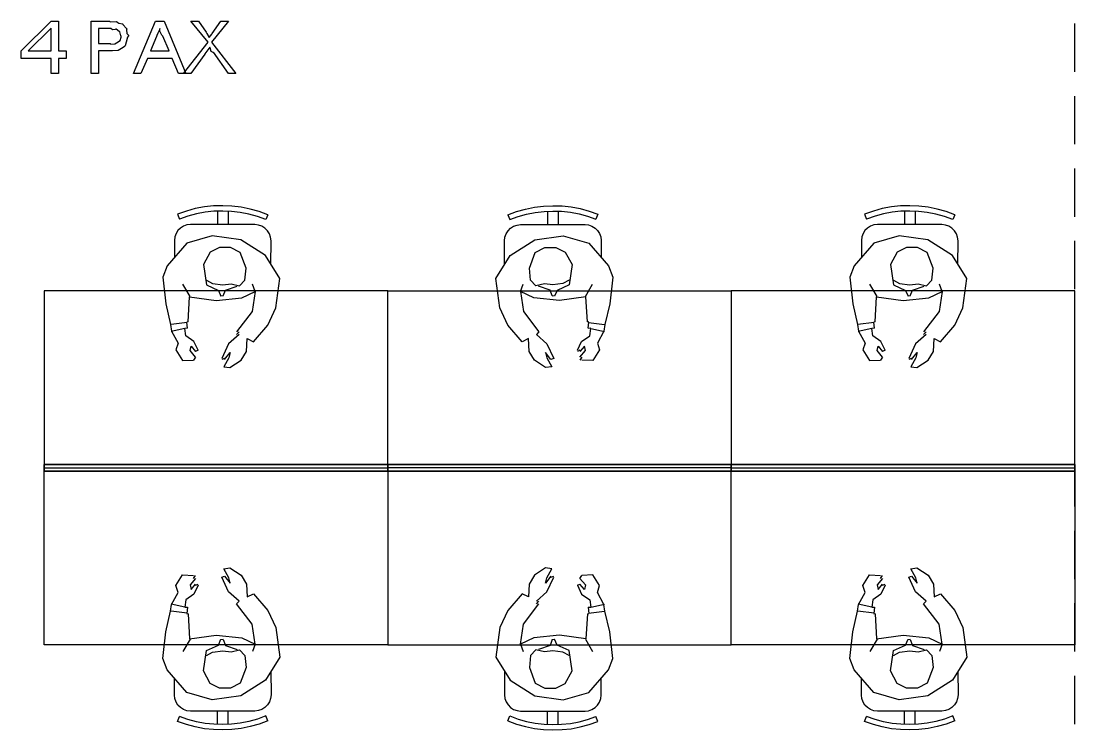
# Model space of a CAD drawing. Extents: x 0 to 23.4, y 0 to 16.5.
# Drawn here: x 4.078 to 5.367, y 5.792 to 6.659 of the extents above; entities that cross this region are included whole.
import ezdxf

# ---------------------------------------------------------------- set-up
doc = ezdxf.new("R2010")
doc.units = 0
doc.layers.get('0').update_dxf_attribs({"linetype": 'CONTINUOUS'})

msp = doc.modelspace()

# ---------------------------------------------------------------- linework, layer by layer
at = {"color": 0}
for points in [[(4.11513, 6.5944), (4.11513, 6.61263), (4.07844, 6.61263), (4.07844, 6.62196), (4.11513, 6.65842), (4.12424, 6.65842), (4.12424, 6.62196), (4.13336, 6.62196), (4.13336, 6.61263), (4.12424, 6.61263), (4.12424, 6.5944), (4.11513, 6.5944)], [(4.11513, 6.62196), (4.11513, 6.64996), (4.08713, 6.62196), (4.11513, 6.62196)], [(4.16396, 6.5944), (4.16396, 6.65842), (4.18653, 6.65842), (4.18718, 6.65771), (4.1951, 6.6581), (4.19564, 6.65799), (4.19553, 6.65776), (4.19808, 6.65582), (4.20253, 6.65533), (4.20301, 6.65494), (4.20296, 6.65419), (4.20747, 6.64953), (4.20779, 6.64887), (4.20736, 6.64768), (4.20779, 6.64339), (4.20975, 6.64133), (4.20975, 6.64063), (4.20861, 6.639), (4.20687, 6.63286), (4.20574, 6.62831), (4.20497, 6.62739), (4.20344, 6.62608), (4.19726, 6.62267), (4.19032, 6.62196), (4.18804, 6.62196), (4.17307, 6.62196), (4.17307, 6.5944), (4.16396, 6.5944)], [(4.17307, 6.63108), (4.18739, 6.63108), (4.18815, 6.63037), (4.19287, 6.63058), (4.19706, 6.63308), (4.1976, 6.63346), (4.1976, 6.63346), (4.19971, 6.63499), (4.20063, 6.63906), (4.20063, 6.6404), (4.20025, 6.64063), (4.199, 6.64551), (4.19868, 6.64583), (4.1984, 6.64561), (4.19456, 6.64876), (4.19412, 6.64887), (4.19336, 6.64828), (4.19011, 6.64763), (4.18804, 6.64931), (4.18739, 6.64931), (4.17307, 6.64931), (4.17307, 6.63108)], [(4.21593, 6.59446), (4.24262, 6.65847), (4.25325, 6.65847), (4.27994, 6.59446), (4.27083, 6.59446), (4.26303, 6.61268), (4.23286, 6.61268), (4.22504, 6.59446), (4.21593, 6.59446)], [(4.23654, 6.62201), (4.25933, 6.62201), (4.25174, 6.64025), (4.25049, 6.64128), (4.24815, 6.64606), (4.2481, 6.64919), (4.24804, 6.64936), (4.2475, 6.64794), (4.24567, 6.64361), (4.24431, 6.64079), (4.24392, 6.63981), (4.23654, 6.62201)], [(4.27701, 6.59451), (4.30697, 6.63292), (4.28614, 6.65853), (4.29525, 6.65853), (4.30479, 6.64507), (4.30544, 6.64344), (4.30832, 6.63857), (4.30826, 6.63835), (4.30826, 6.63835), (4.31147, 6.64268), (4.31196, 6.64333), (4.32281, 6.65853), (4.33192, 6.65853), (4.31131, 6.63292), (4.34104, 6.59451), (4.33214, 6.59451), (4.31369, 6.62033), (4.31326, 6.62007), (4.31065, 6.62136), (4.30963, 6.62592), (4.30914, 6.62663), (4.30794, 6.62511), (4.30322, 6.61838), (4.30306, 6.61817), (4.28614, 6.59451), (4.27701, 6.59451)], [(4.10682, 6.10856), (4.52675, 6.10856), (4.52675, 6.11643), (4.10682, 6.11643), (4.10682, 6.10856)], [(4.10682, 6.11643), (4.52675, 6.11643), (4.52675, 6.10856), (4.10682, 6.10856), (4.10682, 6.11643)], [(4.94667, 6.10856), (4.52675, 6.10856), (4.52675, 6.11643), (4.94667, 6.11643), (4.94667, 6.10856)], [(4.94667, 6.11643), (4.52675, 6.11643), (4.52675, 6.10856), (4.94667, 6.10856), (4.94667, 6.11643)], [(4.94667, 6.10856), (5.3666, 6.10856), (5.3666, 6.11643), (4.94667, 6.11643), (4.94667, 6.10856)], [(4.94667, 6.11643), (5.3666, 6.11643), (5.3666, 6.10856), (4.94667, 6.10856), (4.94667, 6.11643)]]:
    msp.add_lwpolyline(points, close=True, dxfattribs=at)
for points in [[(5.36669, 6.59651), (5.36669, 6.65554)], [(5.36669, 6.50792), (5.36669, 6.56694)], [(5.36669, 6.41932), (5.36669, 6.4784)], [(4.37999, 6.42188), (4.36942, 6.42572), (4.35856, 6.42876), (4.3475, 6.43099), (4.33626, 6.43235), (4.32497, 6.43289), (4.31375, 6.43251), (4.30251, 6.43132), (4.29139, 6.42925), (4.28049, 6.42638), (4.26986, 6.42264)], [(4.67344, 6.42188), (4.68408, 6.42572), (4.69493, 6.42876), (4.706, 6.43099), (4.71718, 6.43235), (4.72846, 6.43289), (4.73975, 6.43251), (4.75097, 6.43132), (4.7621, 6.42925), (4.773, 6.42638), (4.78364, 6.42264)], [(5.21989, 6.42188), (5.20925, 6.42572), (5.1984, 6.42876), (5.18733, 6.43099), (5.17611, 6.43235), (5.16488, 6.43289), (5.1536, 6.43251), (5.14236, 6.43132), (5.13124, 6.42925), (5.12033, 6.42638), (5.10969, 6.42264)], [(4.26986, 6.42264), (4.27229, 6.41656)], [(4.37756, 6.41581), (4.3674, 6.41949), (4.35704, 6.42242), (4.34646, 6.42453), (4.33578, 6.42583), (4.32497, 6.42632), (4.31424, 6.426), (4.3035, 6.42481), (4.29292, 6.42285), (4.2825, 6.42008), (4.27229, 6.41656)], [(4.31842, 6.42632), (4.31842, 6.40983)], [(4.33154, 6.42632), (4.33154, 6.40978)], [(4.37999, 6.42188), (4.37756, 6.41581)], [(4.67344, 6.42188), (4.67594, 6.41581)], [(4.67594, 6.41581), (4.68608, 6.41949), (4.69646, 6.42242), (4.70703, 6.42453), (4.71772, 6.42583), (4.72851, 6.42632), (4.73926, 6.426), (4.75, 6.42481), (4.76058, 6.42285), (4.771, 6.42008), (4.78119, 6.41656)], [(4.72194, 6.42632), (4.72194, 6.40978)], [(4.73503, 6.42632), (4.73508, 6.40983)], [(4.78364, 6.42264), (4.78119, 6.41656)], [(5.10969, 6.42264), (5.11214, 6.41656)], [(5.21739, 6.41581), (5.20725, 6.41949), (5.19689, 6.42242), (5.18631, 6.42453), (5.17562, 6.42583), (5.16482, 6.42632), (5.15408, 6.426), (5.14333, 6.42481), (5.13276, 6.42285), (5.12235, 6.42008), (5.11214, 6.41656)], [(5.15826, 6.42632), (5.15826, 6.40983)], [(5.17139, 6.42632), (5.17139, 6.40978)], [(5.21989, 6.42188), (5.21739, 6.41581)], [(4.28564, 6.40989), (4.28125, 6.4094), (4.27713, 6.40793), (4.27339, 6.4056), (4.27024, 6.4025), (4.2679, 6.39876), (4.26644, 6.39464), (4.2659, 6.39025)], [(4.36436, 6.40972), (4.28564, 6.40989)], [(4.384, 6.38997), (4.38351, 6.39437), (4.38211, 6.39854), (4.37978, 6.40229), (4.37663, 6.40539), (4.37294, 6.40776), (4.36876, 6.40924), (4.36436, 6.40972)], [(4.66943, 6.38997), (4.66992, 6.39437), (4.67139, 6.39854), (4.67372, 6.40229), (4.67681, 6.40539), (4.68056, 6.40776), (4.68474, 6.40924), (4.68913, 6.40972)], [(4.68913, 6.40972), (4.76785, 6.40989)], [(4.76785, 6.40989), (4.77225, 6.4094), (4.77636, 6.40793), (4.78011, 6.4056), (4.78326, 6.4025), (4.7856, 6.39876), (4.78706, 6.39464), (4.78754, 6.39025)], [(5.12549, 6.40989), (5.1211, 6.4094), (5.11697, 6.40793), (5.11322, 6.4056), (5.11008, 6.4025), (5.10775, 6.39876), (5.10628, 6.39464), (5.10579, 6.39025)], [(5.20421, 6.40972), (5.12549, 6.40989)], [(5.22385, 6.38997), (5.22336, 6.39437), (5.22194, 6.39854), (5.21962, 6.40229), (5.21647, 6.40539), (5.21278, 6.40776), (5.20861, 6.40924), (5.20421, 6.40972)], [(4.2659, 6.39025), (4.2659, 6.36963)], [(4.31218, 6.39589), (4.28097, 6.38721)], [(4.34717, 6.391), (4.31218, 6.39589)], [(4.37711, 6.37196), (4.34717, 6.391)], [(4.67632, 6.37196), (4.70632, 6.391)], [(4.70632, 6.391), (4.74126, 6.39589)], [(4.74126, 6.39589), (4.77251, 6.38721)], [(4.78754, 6.39025), (4.7876, 6.36963)], [(5.10579, 6.39025), (5.10574, 6.36963)], [(5.15201, 6.39589), (5.12082, 6.38721)], [(5.18701, 6.391), (5.15201, 6.39589)], [(5.21696, 6.37196), (5.18701, 6.391)], [(4.28097, 6.38721), (4.257, 6.35926)], [(4.32113, 6.38194), (4.30974, 6.37625)], [(4.33458, 6.38189), (4.32113, 6.38194)], [(4.34646, 6.37565), (4.33458, 6.38189)], [(4.38396, 6.361), (4.384, 6.38997)], [(4.66954, 6.361), (4.66943, 6.38997)], [(4.70703, 6.37565), (4.71892, 6.38189)], [(4.71892, 6.38189), (4.73236, 6.38194)], [(4.73236, 6.38194), (4.74376, 6.37625)], [(4.77251, 6.38721), (4.7965, 6.35926)], [(5.12082, 6.38721), (5.09685, 6.35926)], [(5.16097, 6.38194), (5.14958, 6.37625)], [(5.17443, 6.38189), (5.16097, 6.38194)], [(5.18631, 6.37565), (5.17443, 6.38189)], [(5.22379, 6.361), (5.22385, 6.38997)], [(5.36675, 6.33078), (5.36669, 6.38981)], [(4.30974, 6.37625), (4.30143, 6.36079)], [(4.35368, 6.35656), (4.34646, 6.37565)], [(4.39458, 6.34403), (4.37711, 6.37196)], [(4.6589, 6.34403), (4.67632, 6.37196)], [(4.69982, 6.35656), (4.70703, 6.37565)], [(4.74376, 6.37625), (4.75206, 6.36079)], [(5.14958, 6.37625), (5.14128, 6.36079)], [(5.19353, 6.35656), (5.18631, 6.37565)], [(5.23443, 6.34403), (5.21696, 6.37196)], [(4.257, 6.35926), (4.25174, 6.34565)], [(4.30143, 6.36079), (4.30501, 6.33594)], [(4.35206, 6.34196), (4.35368, 6.35656)], [(4.70139, 6.34196), (4.69982, 6.35656)], [(4.75206, 6.36079), (4.74849, 6.33594)], [(4.7965, 6.35926), (4.80176, 6.34565)], [(5.09685, 6.35926), (5.09158, 6.34565)], [(5.14128, 6.36079), (5.14486, 6.33594)], [(5.19189, 6.34196), (5.19353, 6.35656)], [(4.25174, 6.34565), (4.25537, 6.31299)], [(4.30507, 6.3419), (4.31261, 6.33789)], [(4.3456, 6.33479), (4.35206, 6.34196)], [(4.38986, 6.30783), (4.39458, 6.34403)], [(4.66363, 6.30783), (4.6589, 6.34403)], [(4.7079, 6.33479), (4.70139, 6.34196)], [(4.74843, 6.3419), (4.74083, 6.33789)], [(4.80176, 6.34565), (4.79812, 6.31299)], [(5.09158, 6.34565), (5.09521, 6.31299)], [(5.14492, 6.3419), (5.15246, 6.33789)], [(5.18544, 6.33479), (5.19189, 6.34196)], [(5.22971, 6.30783), (5.23443, 6.34403)], [(4.52675, 6.329), (4.10682, 6.329)], [(4.10682, 6.329), (4.10682, 6.11247)], [(4.28504, 6.32206), (4.27636, 6.33686)], [(4.30501, 6.33594), (4.31961, 6.32915)], [(4.31261, 6.33789), (4.32493, 6.33615)], [(4.31961, 6.32915), (4.32281, 6.3221)], [(4.32493, 6.33615), (4.33518, 6.33746)], [(4.32568, 6.32249), (4.32835, 6.32954)], [(4.32835, 6.32954), (4.34256, 6.33458)], [(4.33518, 6.33746), (4.3456, 6.33479)], [(4.34836, 6.32015), (4.36453, 6.32785)], [(4.36453, 6.32785), (4.36094, 6.30344)], [(4.36453, 6.32785), (4.36139, 6.33708)], [(4.52675, 6.11247), (4.52675, 6.329)], [(4.52675, 6.329), (4.94667, 6.329)], [(4.52675, 6.11247), (4.52675, 6.329)], [(4.68896, 6.32785), (4.69206, 6.33708)], [(4.68896, 6.32785), (4.69254, 6.30344)], [(4.70514, 6.32015), (4.68896, 6.32785)], [(4.71832, 6.33746), (4.7079, 6.33479)], [(4.72515, 6.32954), (4.71089, 6.33458)], [(4.72851, 6.33615), (4.71832, 6.33746)], [(4.72781, 6.32249), (4.72515, 6.32954)], [(4.74083, 6.33789), (4.72851, 6.33615)], [(4.73383, 6.32915), (4.73063, 6.3221)], [(4.74849, 6.33594), (4.73383, 6.32915)], [(4.76844, 6.32206), (4.77713, 6.33686)], [(4.94667, 6.329), (4.94667, 6.11247)], [(5.3666, 6.329), (4.94667, 6.329)], [(4.94667, 6.329), (4.94667, 6.11247)], [(5.12489, 6.32206), (5.11621, 6.33686)], [(5.14486, 6.33594), (5.15944, 6.32915)], [(5.15246, 6.33789), (5.16476, 6.33615)], [(5.15944, 6.32915), (5.16271, 6.3221)], [(5.16476, 6.33615), (5.17503, 6.33746)], [(5.16553, 6.32249), (5.16818, 6.32954)], [(5.16818, 6.32954), (5.1824, 6.33458)], [(5.17503, 6.33746), (5.18544, 6.33479)], [(5.18821, 6.32015), (5.20437, 6.32785)], [(5.20437, 6.32785), (5.20079, 6.30344)], [(5.20437, 6.32785), (5.20122, 6.33708)], [(5.3666, 6.11247), (5.3666, 6.329)], [(4.25537, 6.31299), (4.26124, 6.28776)], [(4.28261, 6.29075), (4.28444, 6.32167)], [(4.28444, 6.32167), (4.31679, 6.31685)], [(4.31679, 6.31685), (4.34836, 6.32015)], [(4.32568, 6.32249), (4.32281, 6.3221)], [(4.73671, 6.31685), (4.70514, 6.32015)], [(4.73063, 6.32249), (4.72781, 6.3221)], [(4.76904, 6.32167), (4.73671, 6.31685)], [(4.77089, 6.29075), (4.76904, 6.32167)], [(4.79812, 6.31299), (4.79226, 6.28776)], [(5.09521, 6.31299), (5.10107, 6.28776)], [(5.12244, 6.29075), (5.12429, 6.32167)], [(5.12429, 6.32167), (5.15663, 6.31685)], [(5.15663, 6.31685), (5.18821, 6.32015)], [(5.16553, 6.32249), (5.16271, 6.3221)], [(4.36094, 6.30344), (4.34196, 6.27865)], [(4.38021, 6.287), (4.38986, 6.30783)], [(4.67329, 6.287), (4.66363, 6.30783)], [(4.69254, 6.30344), (4.71153, 6.27865)], [(5.20079, 6.30344), (5.18181, 6.27865)], [(5.22006, 6.287), (5.22971, 6.30783)], [(5.36675, 6.24219), (5.36675, 6.30122)], [(4.26124, 6.28776), (4.26247, 6.27946)], [(4.28136, 6.28999), (4.26172, 6.2876)], [(4.28261, 6.29075), (4.28097, 6.29058)], [(4.2819, 6.28299), (4.28097, 6.29058)], [(4.36253, 6.2665), (4.38021, 6.287)], [(4.69097, 6.2665), (4.67329, 6.287)], [(4.77251, 6.29075), (4.77089, 6.29058)], [(4.7716, 6.28299), (4.77251, 6.29058)], [(4.77214, 6.28999), (4.79178, 6.2876)], [(4.79226, 6.28776), (4.79101, 6.27946)], [(5.10107, 6.28776), (5.10232, 6.27946)], [(5.12121, 6.28999), (5.10156, 6.2876)], [(5.12244, 6.29075), (5.12082, 6.29058)], [(5.12175, 6.28299), (5.12082, 6.29058)], [(5.20236, 6.2665), (5.22006, 6.287)], [(4.27865, 6.28267), (4.26188, 6.27908)], [(4.26247, 6.27946), (4.27029, 6.26492)], [(4.2819, 6.28299), (4.27865, 6.28267)], [(4.27979, 6.27387), (4.27865, 6.28267)], [(4.34489, 6.27533), (4.33219, 6.26394)], [(4.34489, 6.27865), (4.34196, 6.27533)], [(4.71153, 6.27865), (4.70861, 6.27533)], [(4.70861, 6.27533), (4.72131, 6.26394)], [(4.77485, 6.28299), (4.7716, 6.28267)], [(4.77371, 6.27387), (4.77485, 6.28267)], [(4.77485, 6.28267), (4.79161, 6.27908)], [(4.79101, 6.27946), (4.78321, 6.26492)], [(5.11849, 6.28267), (5.10172, 6.27908)], [(5.10232, 6.27946), (5.11014, 6.26492)], [(5.12175, 6.28299), (5.11849, 6.28267)], [(5.11963, 6.27387), (5.11849, 6.28267)], [(5.18474, 6.27533), (5.17204, 6.26394)], [(5.18474, 6.27865), (5.18181, 6.27533)], [(4.27029, 6.26492), (4.26779, 6.25651)], [(4.28982, 6.26682), (4.27979, 6.27387)], [(4.28515, 6.25569), (4.2864, 6.26124)], [(4.2864, 6.26124), (4.29183, 6.25467)], [(4.29482, 6.25613), (4.28982, 6.26682)], [(4.33219, 6.26394), (4.32383, 6.24621)], [(4.35394, 6.25467), (4.35493, 6.27035)], [(4.35493, 6.27035), (4.36253, 6.2665)], [(4.69857, 6.27035), (4.69097, 6.2665)], [(4.69954, 6.25467), (4.69857, 6.27035)], [(4.72131, 6.26394), (4.72965, 6.24621)], [(4.75868, 6.25613), (4.76367, 6.26682)], [(4.76704, 6.26124), (4.76167, 6.25467)], [(4.76367, 6.26682), (4.77371, 6.27387)], [(4.76833, 6.25569), (4.76704, 6.26124)], [(4.78321, 6.26492), (4.78569, 6.25651)], [(5.11014, 6.26492), (5.10764, 6.25651)], [(5.12967, 6.26682), (5.11963, 6.27387)], [(5.125, 6.25569), (5.12625, 6.26124)], [(5.12625, 6.26124), (5.13167, 6.25467)], [(5.13465, 6.25613), (5.12967, 6.26682)], [(5.17204, 6.26394), (5.16368, 6.24621)], [(5.19379, 6.25467), (5.19476, 6.27035)], [(5.19476, 6.27035), (5.20236, 6.2665)], [(4.26779, 6.25651), (4.27593, 6.24349)], [(4.29183, 6.24778), (4.28515, 6.25569)], [(4.29482, 6.25613), (4.29183, 6.25467)], [(4.32726, 6.2449), (4.33399, 6.25347)], [(4.33399, 6.25347), (4.33251, 6.24685)], [(4.34754, 6.24387), (4.35394, 6.25467)], [(4.70589, 6.24387), (4.69954, 6.25467)], [(4.71946, 6.25347), (4.72097, 6.24685)], [(4.72624, 6.2449), (4.71946, 6.25347)], [(4.76167, 6.25613), (4.75868, 6.25467)], [(4.76167, 6.24778), (4.76833, 6.25569)], [(4.78569, 6.25651), (4.7775, 6.24349)], [(5.10764, 6.25651), (5.11578, 6.24349)], [(5.13167, 6.24778), (5.125, 6.25569)], [(5.13465, 6.25613), (5.13167, 6.25467)], [(5.1671, 6.2449), (5.17389, 6.25347)], [(5.17389, 6.25347), (5.17236, 6.24685)], [(5.18744, 6.24387), (5.19379, 6.25467)], [(4.27593, 6.24349), (4.28939, 6.24408)], [(4.29183, 6.24778), (4.28939, 6.24408)], [(4.32726, 6.24621), (4.32383, 6.2449)], [(4.33251, 6.24685), (4.32628, 6.23611)], [(4.32628, 6.23611), (4.33376, 6.23492)], [(4.33376, 6.23492), (4.34754, 6.24387)], [(4.71972, 6.23492), (4.70589, 6.24387)], [(4.72721, 6.23611), (4.71972, 6.23492)], [(4.72097, 6.24685), (4.72721, 6.23611)], [(4.72965, 6.24621), (4.72624, 6.2449)], [(4.76411, 6.24778), (4.76167, 6.24408)], [(4.7775, 6.24349), (4.76411, 6.24408)], [(5.11578, 6.24349), (5.12924, 6.24408)], [(5.13167, 6.24778), (5.12924, 6.24408)], [(5.1671, 6.24621), (5.16368, 6.2449)], [(5.17236, 6.24685), (5.16613, 6.23611)], [(5.16613, 6.23611), (5.17361, 6.23492)], [(5.17361, 6.23492), (5.18744, 6.24387)], [(5.36675, 6.1536), (5.36675, 6.21268)], [(5.36675, 6.06506), (5.36675, 6.12408)], [(4.10682, 5.89594), (4.10682, 6.11247)], [(4.10682, 6.11247), (4.52675, 6.11247)], [(4.10682, 6.11247), (4.52675, 6.11247)], [(4.52675, 6.11643), (4.52675, 6.11247)], [(4.52675, 6.11643), (4.52675, 6.11247)], [(4.52675, 6.11247), (4.52675, 5.89594)], [(4.52675, 6.10856), (4.52675, 6.11247)], [(4.94667, 6.11247), (4.52675, 6.11247)], [(4.52675, 6.11247), (4.52675, 5.89594)], [(4.52675, 6.10856), (4.52675, 6.11247)], [(4.94667, 6.11247), (4.52675, 6.11247)], [(4.94667, 5.89594), (4.94667, 6.11247)], [(4.94667, 5.89594), (4.94667, 6.11247)], [(4.94667, 6.11247), (5.3666, 6.11247)], [(4.94667, 6.11247), (5.3666, 6.11247)], [(5.3666, 6.11643), (5.3666, 6.11247)], [(5.3666, 6.11247), (5.3666, 5.89594)], [(5.3666, 6.10856), (5.3666, 6.11247)], [(5.36675, 5.97646), (5.36675, 6.03549)], [(4.26779, 5.96847), (4.27593, 5.9815)], [(4.27593, 5.9815), (4.28939, 5.98085)], [(4.28939, 5.97715), (4.29183, 5.98085)], [(4.32383, 5.97874), (4.32726, 5.98004)], [(4.33219, 5.96104), (4.32383, 5.97874)], [(4.32628, 5.98882), (4.33376, 5.99007)], [(4.33251, 5.97808), (4.32628, 5.98882)], [(4.32726, 5.98004), (4.33399, 5.97146)], [(4.33399, 5.97146), (4.33251, 5.97808)], [(4.33376, 5.99007), (4.34754, 5.98107)], [(4.34754, 5.98107), (4.35394, 5.97026)], [(4.70589, 5.98107), (4.69954, 5.97026)], [(4.71972, 5.99007), (4.70589, 5.98107)], [(4.72624, 5.98004), (4.71946, 5.97146)], [(4.71946, 5.97146), (4.72097, 5.97808)], [(4.72721, 5.98882), (4.71972, 5.99007)], [(4.72097, 5.97808), (4.72721, 5.98882)], [(4.72131, 5.96104), (4.72965, 5.97874)], [(4.72624, 5.97874), (4.72965, 5.98004)], [(4.76167, 5.97715), (4.76411, 5.98085)], [(4.7775, 5.9815), (4.76411, 5.98085)], [(4.78569, 5.96847), (4.7775, 5.9815)], [(5.10764, 5.96847), (5.11578, 5.9815)], [(5.11578, 5.9815), (5.12924, 5.98085)], [(5.12924, 5.97715), (5.13167, 5.98085)], [(5.16368, 5.97874), (5.1671, 5.98004)], [(5.17204, 5.96104), (5.16368, 5.97874)], [(5.16613, 5.98882), (5.17361, 5.99007)], [(5.17236, 5.97808), (5.16613, 5.98882)], [(5.1671, 5.98004), (5.17389, 5.97146)], [(5.17389, 5.97146), (5.17236, 5.97808)], [(5.17361, 5.99007), (5.18744, 5.98107)], [(5.18744, 5.98107), (5.19379, 5.97026)], [(4.27029, 5.96001), (4.26779, 5.96847)], [(4.29183, 5.97715), (4.28515, 5.96929)], [(4.28515, 5.96929), (4.2864, 5.96371)], [(4.2864, 5.96371), (4.29183, 5.97026)], [(4.29482, 5.96886), (4.28982, 5.95817)], [(4.29183, 5.96886), (4.29482, 5.97026)], [(4.35394, 5.97026), (4.35493, 5.95458)], [(4.69954, 5.97026), (4.69857, 5.95458)], [(4.75868, 5.96886), (4.76167, 5.97026)], [(4.75868, 5.96886), (4.76367, 5.95817)], [(4.76167, 5.97715), (4.76833, 5.96929)], [(4.76704, 5.96371), (4.76167, 5.97026)], [(4.76833, 5.96929), (4.76704, 5.96371)], [(4.78321, 5.96001), (4.78569, 5.96847)], [(5.11014, 5.96001), (5.10764, 5.96847)], [(5.13167, 5.97715), (5.125, 5.96929)], [(5.125, 5.96929), (5.12625, 5.96371)], [(5.12625, 5.96371), (5.13167, 5.97026)], [(5.13465, 5.96886), (5.12967, 5.95817)], [(5.13167, 5.96886), (5.13465, 5.97026)], [(5.19379, 5.97026), (5.19476, 5.95458)], [(4.26247, 5.94547), (4.27029, 5.96001)], [(4.28982, 5.95817), (4.27979, 5.95107)], [(4.34489, 5.9496), (4.33219, 5.96104)], [(4.35493, 5.95458), (4.36253, 5.95844)], [(4.36253, 5.95844), (4.38021, 5.93799)], [(4.69097, 5.95844), (4.67329, 5.93799)], [(4.69857, 5.95458), (4.69097, 5.95844)], [(4.70861, 5.9496), (4.72131, 5.96104)], [(4.76367, 5.95817), (4.77371, 5.95107)], [(4.79101, 5.94547), (4.78321, 5.96001)], [(5.10232, 5.94547), (5.11014, 5.96001)], [(5.12967, 5.95817), (5.11963, 5.95107)], [(5.18474, 5.9496), (5.17204, 5.96104)], [(5.19476, 5.95458), (5.20236, 5.95844)], [(5.20236, 5.95844), (5.22006, 5.93799)], [(4.26124, 5.93722), (4.26247, 5.94547)], [(4.27865, 5.94228), (4.26188, 5.94586)], [(4.27979, 5.95107), (4.27865, 5.94228)], [(4.27865, 5.942), (4.2819, 5.94228)], [(4.2819, 5.942), (4.28097, 5.93435)], [(4.34196, 5.94629), (4.34489, 5.9496)], [(4.36094, 5.9215), (4.34196, 5.94629)], [(4.69254, 5.9215), (4.71153, 5.94629)], [(4.70861, 5.94629), (4.71153, 5.9496)], [(4.7716, 5.942), (4.77485, 5.94228)], [(4.7716, 5.942), (4.77251, 5.93435)], [(4.77371, 5.95107), (4.77485, 5.94228)], [(4.77485, 5.94228), (4.79161, 5.94586)], [(4.79226, 5.93722), (4.79101, 5.94547)], [(5.10107, 5.93722), (5.10232, 5.94547)], [(5.11849, 5.94228), (5.10172, 5.94586)], [(5.11963, 5.95107), (5.11849, 5.94228)], [(5.11849, 5.942), (5.12175, 5.94228)], [(5.12175, 5.942), (5.12082, 5.93435)], [(5.18181, 5.94629), (5.18474, 5.9496)], [(5.20079, 5.9215), (5.18181, 5.94629)], [(5.36675, 5.88786), (5.36675, 5.94694)], [(4.25537, 5.912), (4.26124, 5.93722)], [(4.28136, 5.93494), (4.26172, 5.93733)], [(4.28097, 5.93419), (4.28261, 5.93435)], [(4.28261, 5.93419), (4.28444, 5.90332)], [(4.38021, 5.93799), (4.38986, 5.9171)], [(4.67329, 5.93799), (4.66363, 5.9171)], [(4.77089, 5.93419), (4.76904, 5.90332)], [(4.77089, 5.93419), (4.77251, 5.93435)], [(4.77214, 5.93494), (4.79178, 5.93733)], [(4.79812, 5.912), (4.79226, 5.93722)], [(5.09521, 5.912), (5.10107, 5.93722)], [(5.12121, 5.93494), (5.10156, 5.93733)], [(5.12082, 5.93419), (5.12244, 5.93435)], [(5.12244, 5.93419), (5.12429, 5.90332)], [(5.22006, 5.93799), (5.22971, 5.9171)], [(4.36453, 5.89708), (4.36094, 5.9215)], [(4.38986, 5.9171), (4.39458, 5.88092)], [(4.66363, 5.9171), (4.6589, 5.88092)], [(4.68896, 5.89708), (4.69254, 5.9215)], [(5.20437, 5.89708), (5.20079, 5.9215)], [(5.22971, 5.9171), (5.23443, 5.88092)], [(4.25174, 5.87929), (4.25537, 5.912)], [(4.28504, 5.90289), (4.27636, 5.88807)], [(4.28444, 5.90332), (4.31679, 5.9081)], [(4.31679, 5.9081), (4.34836, 5.90479)], [(4.31961, 5.89578), (4.32281, 5.90283)], [(4.32281, 5.90246), (4.32568, 5.90283)], [(4.32568, 5.90246), (4.32835, 5.89546)], [(4.34836, 5.90479), (4.36453, 5.89708)], [(4.70514, 5.90479), (4.68896, 5.89708)], [(4.73671, 5.9081), (4.70514, 5.90479)], [(4.72781, 5.90246), (4.72515, 5.89546)], [(4.72781, 5.90246), (4.73063, 5.90283)], [(4.73383, 5.89578), (4.73063, 5.90283)], [(4.76904, 5.90332), (4.73671, 5.9081)], [(4.76844, 5.90289), (4.77713, 5.88807)], [(4.80176, 5.87929), (4.79812, 5.912)], [(5.09158, 5.87929), (5.09521, 5.912)], [(5.12489, 5.90289), (5.11621, 5.88807)], [(5.12429, 5.90332), (5.15663, 5.9081)], [(5.15663, 5.9081), (5.18821, 5.90479)], [(5.15944, 5.89578), (5.16271, 5.90283)], [(5.16271, 5.90246), (5.16553, 5.90283)], [(5.16553, 5.90246), (5.16818, 5.89546)], [(5.18821, 5.90479), (5.20437, 5.89708)], [(4.52675, 5.89594), (4.10682, 5.89594)], [(4.30143, 5.86415), (4.30501, 5.889)], [(4.30501, 5.889), (4.31961, 5.89578)], [(4.31261, 5.88704), (4.32493, 5.88878)], [(4.32493, 5.88878), (4.33518, 5.88747)], [(4.32835, 5.89546), (4.34256, 5.89035)], [(4.33518, 5.88747), (4.3456, 5.89014)], [(4.3456, 5.89014), (4.35206, 5.88297)], [(4.36453, 5.89708), (4.36139, 5.88786)], [(4.52675, 5.89594), (4.94667, 5.89594)], [(4.68896, 5.89708), (4.69206, 5.88786)], [(4.7079, 5.89014), (4.70139, 5.88297)], [(4.71832, 5.88747), (4.7079, 5.89014)], [(4.72515, 5.89546), (4.71089, 5.89035)], [(4.72851, 5.88878), (4.71832, 5.88747)], [(4.74083, 5.88704), (4.72851, 5.88878)], [(4.74849, 5.889), (4.73383, 5.89578)], [(4.75206, 5.86415), (4.74849, 5.889)], [(5.3666, 5.89594), (4.94667, 5.89594)], [(5.14128, 5.86415), (5.14486, 5.889)], [(5.14486, 5.889), (5.15944, 5.89578)], [(5.15246, 5.88704), (5.16476, 5.88878)], [(5.16476, 5.88878), (5.17503, 5.88747)], [(5.16818, 5.89546), (5.1824, 5.89035)], [(5.17503, 5.88747), (5.18544, 5.89014)], [(5.18544, 5.89014), (5.19189, 5.88297)], [(5.20437, 5.89708), (5.20122, 5.88786)], [(4.257, 5.86567), (4.25174, 5.87929)], [(4.30507, 5.88303), (4.31261, 5.88704)], [(4.35206, 5.88297), (4.35368, 5.86843)], [(4.39458, 5.88092), (4.37711, 5.85297)], [(4.6589, 5.88092), (4.67632, 5.85297)], [(4.70139, 5.88297), (4.69982, 5.86843)], [(4.74843, 5.88303), (4.74083, 5.88704)], [(4.7965, 5.86567), (4.80176, 5.87929)], [(5.09685, 5.86567), (5.09158, 5.87929)], [(5.14492, 5.88303), (5.15246, 5.88704)], [(5.19189, 5.88297), (5.19353, 5.86843)], [(5.23443, 5.88092), (5.21696, 5.85297)], [(4.28097, 5.83772), (4.257, 5.86567)], [(4.30974, 5.84868), (4.30143, 5.86415)], [(4.35368, 5.86843), (4.34646, 5.84928)], [(4.38396, 5.86393), (4.384, 5.83496)], [(4.66954, 5.86393), (4.66943, 5.83496)], [(4.69982, 5.86843), (4.70703, 5.84928)], [(4.74376, 5.84868), (4.75206, 5.86415)], [(4.77251, 5.83772), (4.7965, 5.86567)], [(5.12082, 5.83772), (5.09685, 5.86567)], [(5.14958, 5.84868), (5.14128, 5.86415)], [(5.19353, 5.86843), (5.18631, 5.84928)], [(5.22379, 5.86393), (5.22385, 5.83496)], [(4.2659, 5.83469), (4.2659, 5.85531)], [(4.34646, 5.84928), (4.33458, 5.84304)], [(4.37711, 5.85297), (4.34717, 5.83393)], [(4.67632, 5.85297), (4.70632, 5.83393)], [(4.70703, 5.84928), (4.71892, 5.84304)], [(4.78754, 5.83469), (4.7876, 5.85531)], [(5.10579, 5.83469), (5.10574, 5.85531)], [(5.18631, 5.84928), (5.17443, 5.84304)], [(5.21696, 5.85297), (5.18701, 5.83393)], [(5.36675, 5.79932), (5.36675, 5.85835)], [(4.31218, 5.82904), (4.28097, 5.83772)], [(4.32113, 5.84299), (4.30974, 5.84868)], [(4.33458, 5.84304), (4.32113, 5.84299)], [(4.71892, 5.84304), (4.73236, 5.84299)], [(4.73236, 5.84299), (4.74376, 5.84868)], [(4.74126, 5.82904), (4.77251, 5.83772)], [(5.15201, 5.82904), (5.12082, 5.83772)], [(5.16097, 5.84299), (5.14958, 5.84868)], [(5.17443, 5.84304), (5.16097, 5.84299)], [(4.28564, 5.81506), (4.28125, 5.81554), (4.27713, 5.817), (4.27339, 5.81933), (4.27024, 5.82243), (4.2679, 5.82617), (4.26644, 5.83035), (4.2659, 5.83469)], [(4.34717, 5.83393), (4.31218, 5.82904)], [(4.384, 5.83496), (4.38351, 5.83057), (4.38211, 5.82639), (4.37978, 5.82269), (4.37663, 5.81956), (4.37294, 5.81722), (4.36876, 5.81575), (4.36436, 5.81521)], [(4.66943, 5.83496), (4.66992, 5.83057), (4.67139, 5.82639), (4.67372, 5.82269), (4.67681, 5.81956), (4.68056, 5.81722), (4.68474, 5.81575), (4.68913, 5.81521)], [(4.70632, 5.83393), (4.74126, 5.82904)], [(4.76785, 5.81506), (4.77225, 5.81554), (4.77636, 5.817), (4.78011, 5.81933), (4.78326, 5.82243), (4.7856, 5.82617), (4.78706, 5.83035), (4.78754, 5.83469)], [(5.12549, 5.81506), (5.1211, 5.81554), (5.11697, 5.817), (5.11322, 5.81933), (5.11008, 5.82243), (5.10775, 5.82617), (5.10628, 5.83035), (5.10579, 5.83469)], [(5.18701, 5.83393), (5.15201, 5.82904)], [(5.22385, 5.83496), (5.22336, 5.83057), (5.22194, 5.82639), (5.21962, 5.82269), (5.21647, 5.81956), (5.21278, 5.81722), (5.20861, 5.81575), (5.20421, 5.81521)], [(4.36436, 5.81521), (4.28564, 5.81506)], [(4.31842, 5.79861), (4.31842, 5.81515)], [(4.33154, 5.79867), (4.33154, 5.81515)], [(4.68913, 5.81521), (4.76785, 5.81506)], [(4.72194, 5.79867), (4.72194, 5.81515)], [(4.73503, 5.79861), (4.73508, 5.81515)], [(5.20421, 5.81521), (5.12549, 5.81506)], [(5.15826, 5.79861), (5.15826, 5.81515)], [(5.17139, 5.79867), (5.17139, 5.81515)], [(4.26986, 5.80231), (4.27229, 5.80838)], [(4.37999, 5.80306), (4.36942, 5.79921), (4.35856, 5.79617), (4.3475, 5.79394), (4.33626, 5.79258), (4.32497, 5.7921), (4.31375, 5.79243), (4.30251, 5.79362), (4.29139, 5.79568), (4.28049, 5.79861), (4.26986, 5.80231)], [(4.37756, 5.80914), (4.3674, 5.80544), (4.35704, 5.80251), (4.34646, 5.8004), (4.33578, 5.7991), (4.32497, 5.79861), (4.31424, 5.79899), (4.3035, 5.80013), (4.29292, 5.80208), (4.2825, 5.80485), (4.27229, 5.80838)], [(4.37999, 5.80306), (4.37756, 5.80914)], [(4.67344, 5.80306), (4.67594, 5.80914)], [(4.67344, 5.80306), (4.68408, 5.79921), (4.69493, 5.79617), (4.706, 5.79394), (4.71718, 5.79258), (4.72846, 5.7921), (4.73975, 5.79243), (4.75097, 5.79362), (4.7621, 5.79568), (4.773, 5.79861), (4.78364, 5.80231)], [(4.67594, 5.80914), (4.68608, 5.80544), (4.69646, 5.80251), (4.70703, 5.8004), (4.71772, 5.7991), (4.72851, 5.79861), (4.73926, 5.79899), (4.75, 5.80013), (4.76058, 5.80208), (4.771, 5.80485), (4.78119, 5.80838)], [(4.78364, 5.80231), (4.78119, 5.80838)], [(5.10969, 5.80231), (5.11214, 5.80838)], [(5.21989, 5.80306), (5.20925, 5.79921), (5.1984, 5.79617), (5.18733, 5.79394), (5.17611, 5.79258), (5.16488, 5.7921), (5.1536, 5.79243), (5.14236, 5.79362), (5.13124, 5.79568), (5.12033, 5.79861), (5.10969, 5.80231)], [(5.21739, 5.80914), (5.20725, 5.80544), (5.19689, 5.80251), (5.18631, 5.8004), (5.17562, 5.7991), (5.16482, 5.79861), (5.15408, 5.79899), (5.14333, 5.80013), (5.13276, 5.80208), (5.12235, 5.80485), (5.11214, 5.80838)], [(5.21989, 5.80306), (5.21739, 5.80914)]]:
    msp.add_lwpolyline(points, dxfattribs=at)

doc.saveas('drawing.dxf')
